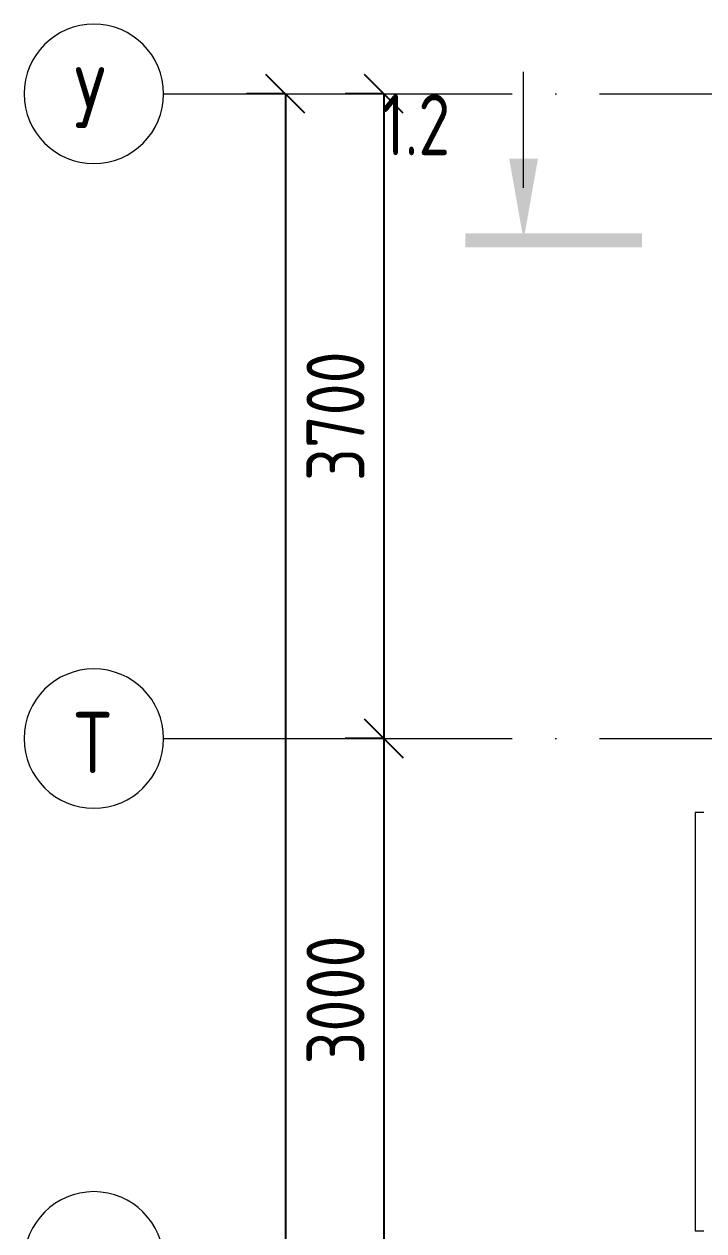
# Model space of a CAD drawing. Header units: millimetres. Extents: x -68946 to 690821, y -552984 to 293768.
# Drawn here: x -7558 to -3658, y -207391 to -200466 of the extents above; entities that cross this region are included whole.
import ezdxf

# ---------------------------------------------------------------- set-up
doc = ezdxf.new("R2010")
doc.units = ezdxf.units.MM
doc.linetypes.add('ADSK_Линия сетки', pattern=[2500, 2000, -250, 0, -250])
doc.linetypes.add('ADSK_Скрыто', pattern=[600, 300, -300])
doc.layers.get('Defpoints').update_dxf_attribs({"color": 250})
for name, color, linetype, lineweight in [('A-____-____-DIMS', 250, 'Continuous', 9), ('A-GLAZ-____-OTLN', 250, 'Continuous', 5), ('G-____-____-SYMB', 250, 'ADSK_Скрыто', 9), ('S-GRID-____-IDEN', 250, 'Continuous', 9), ('S-GRID-____-OTLN', 250, 'Continuous', 9)]:
    doc.layers.add(name, color=color, linetype=linetype, lineweight=lineweight)
doc.styles.add('GOST Common', font='', dxfattribs={"width": 0.9, "height": 350})
doc.styles.add('GOST Common_2', font='', dxfattribs={"width": 0.8, "height": 350})
doc.styles.get("Standard").update_dxf_attribs({"font": 'ГОСТ тип А.ttf'})
doc.styles.get('GOST Common').set_extended_font_data('GOST Common')
doc.styles.get('GOST Common_2').set_extended_font_data('GOST Common')
doc.dimstyles.new('А3', dxfattribs={"dimtxt": 333, "dimasz": 222, "dimexe": 222, "dimexo": 111, "dimgap": 111, "dimtad": 1, "dimtoh": 1, "dimdec": 0, "dimrnd": 0.0015, "dimzin": 0, "dimdsep": 46, "dimtxsty": 'Standard', "dimblk": 'OBLIQUE', "dimcen": 0, "dimclrd": 7, "dimclre": 7, "dimclrt": 7, "dimadec": 0, "dimazin": 0, "dimtfac": 1, "dimtdec": 0, "dimtofl": 0, "dimtmove": 0, "dimatfit": 3, "dimfxl": 1, "dimtolj": 1, "dimtzin": 0, "dimarcsym": 0})

# ---------------------------------------------------------------- blocks, each defined once
blk = doc.blocks.new('WNW_Отлив1 - Отлив_металлический 2-28599108-АР1_Маркировочный план 3 этажа')
at = {"layer": 'A-GLAZ-____-OTLN'}
for p, q in [((1200, 320), (-1200, 320)), ((-1200, 320), (-1200, 270)), ((1200, 270), (1200, 320))]:
    blk.add_line(p, q, dxfattribs=at)
blk = doc.blocks.new('Ось сетки - Круг_Ø8 мм-39983606-АР1_Маркировочный план 3 этажа')
at = {"layer": 'S-GRID-____-IDEN'}
for start, end in [(360, 180), (180, 360)]:
    blk.add_arc((0, 0), 4, start, end, dxfattribs=at)
blk = doc.blocks.new('_Oblique')
at = {"color": 0, "linetype": 'ByBlock', "lineweight": -2}
blk.add_line((-0.5, -0.5), (0.5, 0.5), dxfattribs=at)
blk = doc.blocks.new('*D3066')
at = {"layer": 'A-____-____-DIMS', "color": 7, "lineweight": -2, "transparency": 16777216}
for p, q in [((-5505, -200866.4), (-5716, -200866.4)), ((-5494, -200866.4), (-5494, -204566.4)), ((-5505, -204566.4), (-5716, -204566.4))]:
    blk.add_line(p, q, dxfattribs=at)
at = {"layer": 'Defpoints', "color": 0, "lineweight": 30, "transparency": 16777216}
for p in [(-5394, -200866.4), (-5494, -204566.4), (-5394, -204566.4)]:
    blk.add_point(p, dxfattribs=at)
at = {"layer": 'A-____-____-DIMS', "color": 7, "lineweight": -2, "transparency": 16777216, "xscale": 222, "yscale": 222, "zscale": 222}
for p, rotation in [((-5494, -200866.4), 90), ((-5494, -204566.4), 270)]:
    blk.add_blockref('_Oblique', p, dxfattribs=dict(at, rotation=rotation))
at = {"layer": 'A-____-____-DIMS', "color": 7, "transparency": 16777216, "insert": (-5771.5, -202716.4), "char_height": 333, "width": 2.483, "attachment_point": 5, "rotation": 90}
blk.add_mtext('\\A1;3700', dxfattribs=at)
blk = doc.blocks.new('*D3067')
at = {"layer": 'A-____-____-DIMS', "color": 7, "lineweight": -2, "transparency": 16777216}
for p, q in [((-5505, -204566.4), (-5716, -204566.4)), ((-5494, -204566.4), (-5494, -207566.4)), ((-5505, -207566.4), (-5716, -207566.4))]:
    blk.add_line(p, q, dxfattribs=at)
at = {"layer": 'Defpoints', "color": 0, "lineweight": 30, "transparency": 16777216}
for p in [(-5394, -204566.4), (-5494, -207566.4), (-5394, -207566.4)]:
    blk.add_point(p, dxfattribs=at)
at = {"layer": 'A-____-____-DIMS', "color": 7, "lineweight": -2, "transparency": 16777216, "xscale": 222, "yscale": 222, "zscale": 222}
for p, rotation in [((-5494, -204566.4), 90), ((-5494, -207566.4), 270)]:
    blk.add_blockref('_Oblique', p, dxfattribs=dict(at, rotation=rotation))
at = {"layer": 'A-____-____-DIMS', "color": 7, "transparency": 16777216, "insert": (-5771.5, -206066.4), "char_height": 333, "width": 2.483, "attachment_point": 5, "rotation": 90}
blk.add_mtext('\\A1;3000', dxfattribs=at)
blk = doc.blocks.new('*D3071')
at = {"layer": 'A-____-____-DIMS', "color": 7, "lineweight": -2, "transparency": 16777216}
for p, q in [((-6070.4, -200866.4), (-6281.3, -200866.4)), ((-6059.3, -200866.4), (-6059.3, -215716.4)), ((-6070.4, -215716.4), (-6281.3, -215716.4))]:
    blk.add_line(p, q, dxfattribs=at)
at = {"layer": 'Defpoints', "color": 0, "lineweight": 30, "transparency": 16777216}
for p in [(-5959.4, -200866.4), (-6059.3, -215716.4), (-5959.4, -215716.4)]:
    blk.add_point(p, dxfattribs=at)
at = {"layer": 'A-____-____-DIMS', "color": 7, "lineweight": -2, "transparency": 16777216, "xscale": 222, "yscale": 222, "zscale": 222}
for p, rotation in [((-6059.3, -200866.4), 90), ((-6059.3, -215716.4), 270)]:
    blk.add_blockref('_Oblique', p, dxfattribs=dict(at, rotation=rotation))
at = {"layer": 'A-____-____-DIMS', "color": 7, "transparency": 16777216, "insert": (-6336.8, -208291.4), "char_height": 333, "width": 3.003, "attachment_point": 5, "rotation": 90}
blk.add_mtext('\\A1;14850', dxfattribs=at)
blk = doc.blocks.new('Разрез - Номер вида сзади_3_5 мм-32550532-АР1_Маркировочный план 3 этажа')
at = {"layer": 'G-____-____-SYMB', "linetype": 'Continuous'}
for points in [[(9.798, 0.404), (9.798, -0.394), (-0.333, -0.394), (-0.333, 0.404)], [(2.176, -4.675), (3, 0), (3.824, -4.675)]]:
    blk.add_hatch(color=256, dxfattribs=at).paths.add_polyline_path(points)
at = {"layer": 'G-____-____-SYMB', "linetype": 'Continuous', "lineweight": 20}
blk.add_line((3, -3), (3, -9.663), dxfattribs=at)

msp = doc.modelspace()

# ---------------------------------------------------------------- linework, layer by layer
at = {"layer": 'S-GRID-____-OTLN', "color": 18, "linetype": 'ADSK_Линия сетки', "true_color": 0x000000}
for p, q in [((-6757.7749, -200866.3886), (70471.963, -200866.3886)), ((-6757.7749, -204566.3886), (70471.963, -204566.3886))]:
    msp.add_line(p, q, dxfattribs=at)

# ---------------------------------------------------------------- block references
at = {"layer": 'A-GLAZ-____-OTLN', "color": 18, "true_color": 0x000000, "rotation": 89.99999999999991}
msp.add_blockref('WNW_Отлив1 - Отлив_металлический 2-28599108-АР1_Маркировочный план 3 этажа', (-3388.2456, -206191.3892), dxfattribs=at)
at = {"layer": 'G-____-____-SYMB', "linetype": 'Continuous', "lineweight": 40, "extrusion": (0, 0, -1), "xscale": 99.99999999999993, "yscale": 99.99999999999993, "zscale": 99.99999999999993, "rotation": 180}
msp.add_blockref('Разрез - Номер вида сзади_3_5 мм-32550532-АР1_Маркировочный план 3 этажа', (4992.4846, -201706.3886), dxfattribs=at)
at = {"layer": 'S-GRID-____-IDEN', "color": 18, "true_color": 0x000000, "xscale": 99.99999999999993, "yscale": 99.99999999999993, "zscale": 99.99999999999993, "rotation": 269.9999999999994}
for p in [(-7157.7749, -200866.3886), (-7157.7749, -204566.3886), (-7157.7749, -207566.3886)]:
    msp.add_blockref('Ось сетки - Круг_Ø8 мм-39983606-АР1_Маркировочный план 3 этажа', p, dxfattribs=at)

# ---------------------------------------------------------------- texts
at = {"layer": 'G-____-____-SYMB', "linetype": 'Continuous', "insert": (-5508.521, -200868.8819), "char_height": 350, "width": 513.08, "attachment_point": 1, "style": 'GOST Common_2'}
msp.add_mtext('1.2', dxfattribs=at)
at = {"layer": 'S-GRID-____-IDEN', "color": 18, "true_color": 0x000000, "char_height": 350, "width": 310.253062, "attachment_point": 1, "style": 'GOST Common'}
for s, insert in [('\\fGOST Common|b0|i0|c204|p34|;\\W.9;У', (-7271.0978, -200713.8017)), ('\\fGOST Common|b0|i0|c204|p34|;\\W.9;Т', (-7271.0978, -204413.8017))]:
    msp.add_mtext(s, dxfattribs=dict(at, insert=insert))

# ---------------------------------------------------------------- dimensions: what is measured, and where the dimension line sits
at = {"layer": 'A-____-____-DIMS', "color": 18, "true_color": 0x000000}
for base, p1, p2, picture, middle in [((-6059.343, -215716.3886), (-5959.3581, -200866.3886), (-5959.3581, -215716.3886), '*D3071', (-6336.843, -208291.3886)), ((-5493.9855, -204566.3886), (-5394.0006, -200866.3886), (-5394.0006, -204566.3886), '*D3066', (-5771.4855, -202716.3886)), ((-5493.9855, -207566.3886), (-5394.0006, -204566.3886), (-5394.0006, -207566.3886), '*D3067', (-5771.4855, -206066.3886))]:
    dim = msp.add_linear_dim(base=base, p1=p1, p2=p2, angle=90, dimstyle='А3', dxfattribs=at)
    dim.commit()
    dim.dimension.update_dxf_attribs({"geometry": picture, "text_midpoint": middle})

doc.saveas('drawing.dxf')
